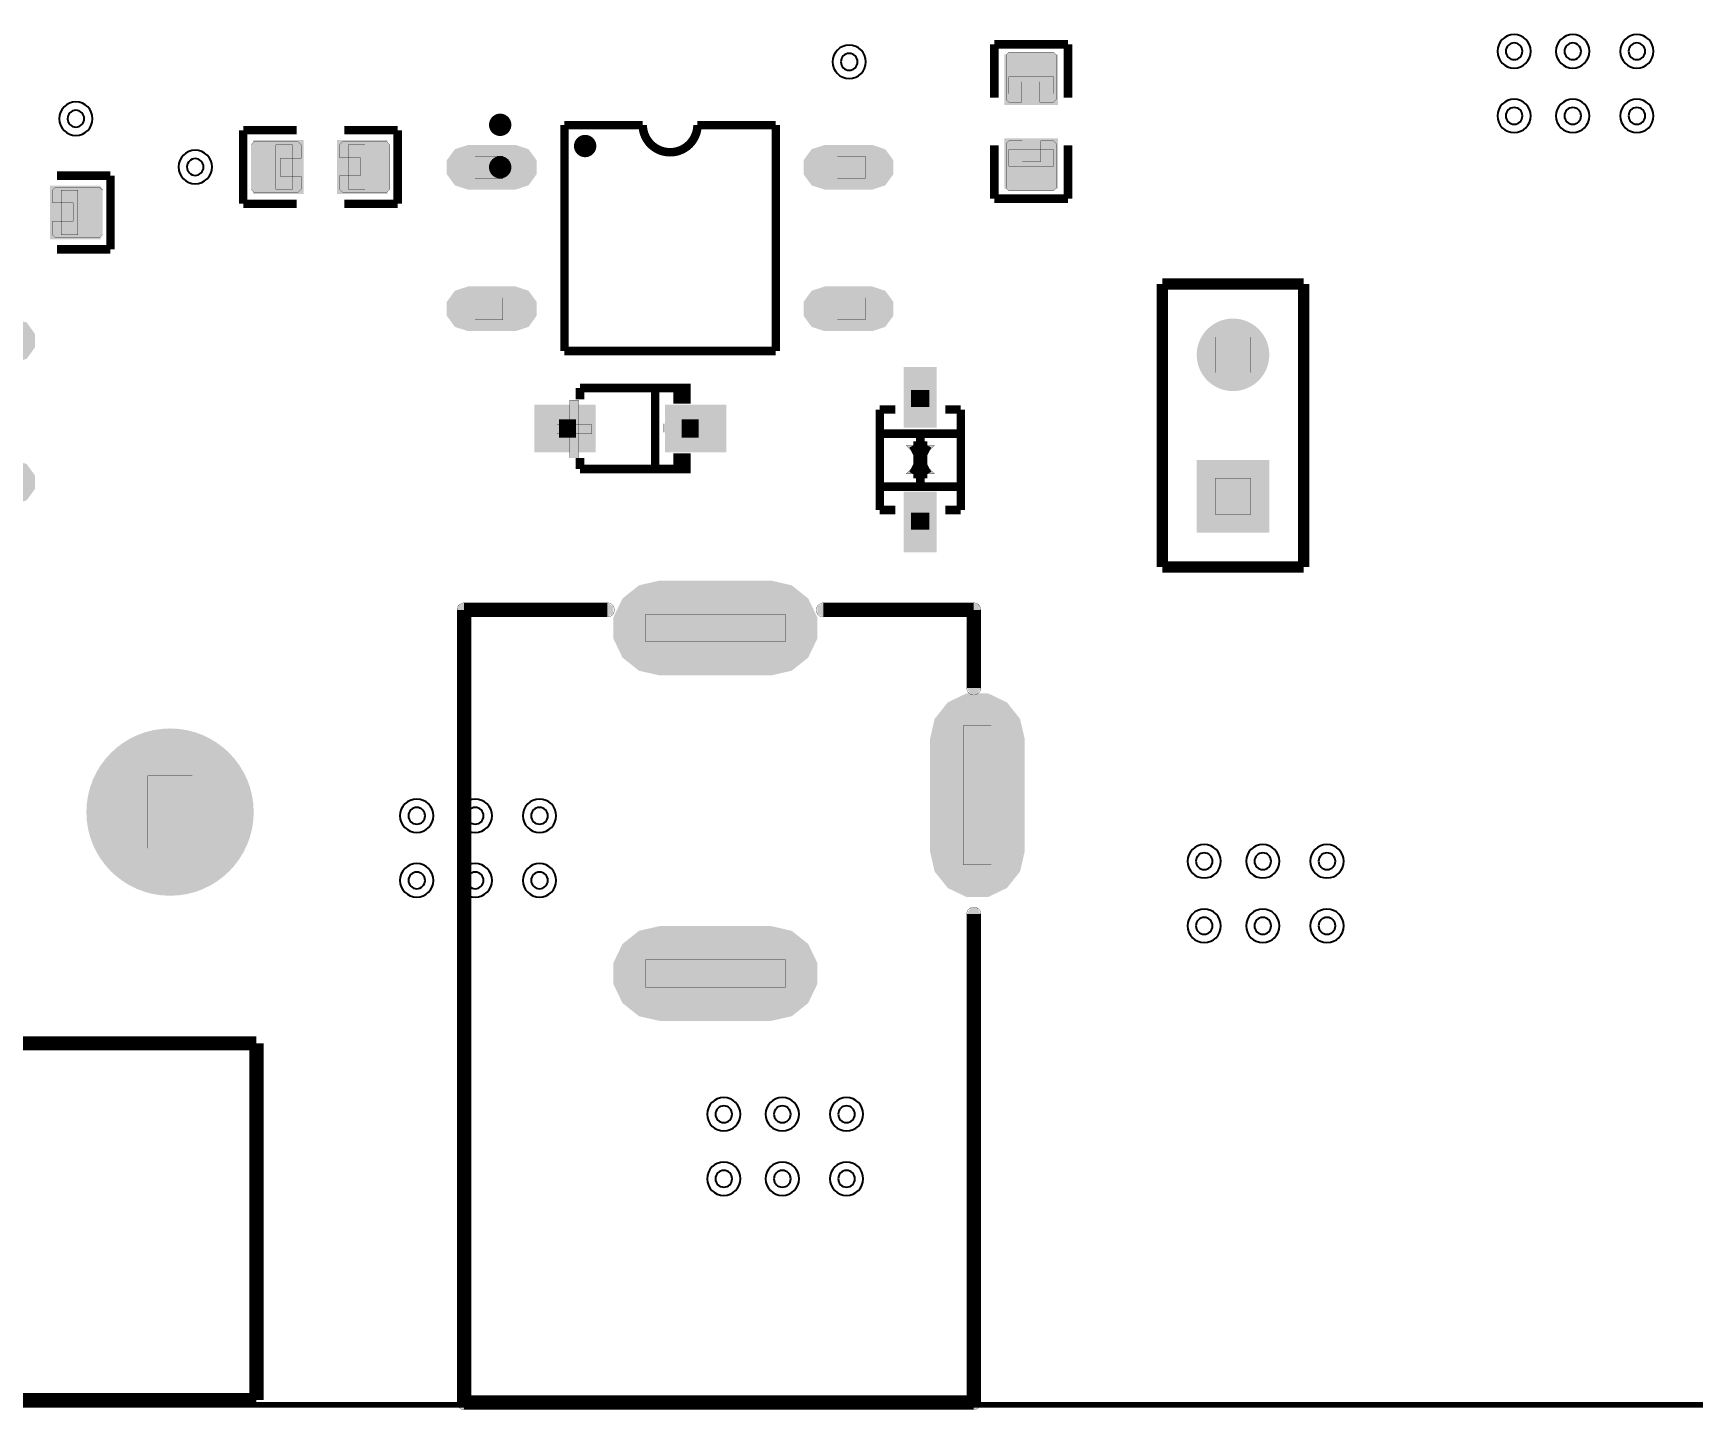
# Model space of a CAD drawing. Header units: millimetres. Extents: x -103 to 1, y -5 to 127.
# Drawn here: x -63.44 to -33.67, y -0.09 to 24.62 of the extents above; entities that cross this region are included whole.
import ezdxf

# ---------------------------------------------------------------- set-up
doc = ezdxf.new("R2010")
doc.units = ezdxf.units.MM
doc.header["$MEASUREMENT"] = 0
for name, color, linetype, true_color in [('Board-Outline-Layer', 7, 'Continuous', 0xff00ff), ('Bottom-Layer', 7, 'Continuous', 0x0000ff), ('Bottom-Paste-Mask-Layer', 7, 'Continuous', 0x800000), ('Bottom-Solder-Mask-Layer', 7, 'Continuous', 0xaa00ff), ('Document-Layer', 7, 'Continuous', 0x6464ff), ('Hole-Layer', 7, 'Continuous', 0x222222), ('Multi-Layer', 7, 'Continuous', 0xc0c0c0), ('Pin-Soldering-Layer', 7, 'Continuous', 0xcc9999), ('Top-Layer', 7, 'Continuous', 0xff0000), ('Top-Paste-Mask-Layer', 7, 'Continuous', 0x808080), ('Top-Silkscreen-Layer', 7, 'Continuous', 0xffcc00), ('Top-Solder-Mask-Layer', 7, 'Continuous', 0x800080)]:
    doc.layers.add(name, color=color, linetype=linetype, true_color=true_color)

msp = doc.modelspace()

# ---------------------------------------------------------------- hatches: boundary and pattern name
at = {"layer": 'Bottom-Layer'}
for points in [[(-42.521, 18.843, 1), (-41.321, 18.843, 1)], [(-41.321, 15.703), (-42.521, 15.703), (-42.521, 16.903), (-41.321, 16.903)], [(-50.207, 14.741), (-49.86, 14.661), (-49.582, 14.439), (-49.428, 14.119), (-49.428, 13.763), (-49.582, 13.442), (-49.86, 13.22), (-50.207, 13.141), (-52.207, 13.141), (-52.555, 13.22), (-52.833, 13.442), (-52.987, 13.763), (-52.987, 14.119), (-52.833, 14.439), (-52.555, 14.661), (-52.207, 14.741)], [(-47.307, 11.941), (-47.228, 12.288), (-47.006, 12.566), (-46.685, 12.72), (-46.329, 12.72), (-46.009, 12.566), (-45.787, 12.288), (-45.707, 11.941), (-45.707, 9.941), (-45.787, 9.593), (-46.009, 9.315), (-46.329, 9.161), (-46.685, 9.161), (-47.006, 9.315), (-47.228, 9.593), (-47.307, 9.941)], [(-62.44, 10.637, 1), (-59.54, 10.637, 1)], [(-52.207, 6.941), (-52.555, 7.02), (-52.833, 7.242), (-52.987, 7.563), (-52.987, 7.919), (-52.833, 8.239), (-52.555, 8.461), (-52.207, 8.541), (-50.207, 8.541), (-49.86, 8.461), (-49.582, 8.239), (-49.428, 7.919), (-49.428, 7.563), (-49.582, 7.242), (-49.86, 7.02), (-50.207, 6.941)]]:
    msp.add_hatch(color=256, dxfattribs=at).paths.add_polyline_path(points)
at = {"layer": 'Bottom-Paste-Mask-Layer'}
for points in [[(-42.521, 18.843, 1), (-41.321, 18.843, 1)], [(-41.321, 15.703), (-42.521, 15.703), (-42.521, 16.903), (-41.321, 16.903)], [(-50.207, 14.741), (-49.86, 14.661), (-49.582, 14.439), (-49.428, 14.119), (-49.428, 13.763), (-49.582, 13.442), (-49.86, 13.22), (-50.207, 13.141), (-52.207, 13.141), (-52.555, 13.22), (-52.833, 13.442), (-52.987, 13.763), (-52.987, 14.119), (-52.833, 14.439), (-52.555, 14.661), (-52.207, 14.741)], [(-47.307, 11.941), (-47.228, 12.288), (-47.006, 12.566), (-46.685, 12.72), (-46.329, 12.72), (-46.009, 12.566), (-45.787, 12.288), (-45.707, 11.941), (-45.707, 9.941), (-45.787, 9.593), (-46.009, 9.315), (-46.329, 9.161), (-46.685, 9.161), (-47.006, 9.315), (-47.228, 9.593), (-47.307, 9.941)], [(-62.44, 10.637, 1), (-59.54, 10.637, 1)], [(-52.207, 6.941), (-52.555, 7.02), (-52.833, 7.242), (-52.987, 7.563), (-52.987, 7.919), (-52.833, 8.239), (-52.555, 8.461), (-52.207, 8.541), (-50.207, 8.541), (-49.86, 8.461), (-49.582, 8.239), (-49.428, 7.919), (-49.428, 7.563), (-49.582, 7.242), (-49.86, 7.02), (-50.207, 6.941)]]:
    msp.add_hatch(color=256, dxfattribs=at).paths.add_polyline_path(points)
at = {"layer": 'Bottom-Solder-Mask-Layer'}
for points in [[(-42.572, 18.843, 1), (-41.27, 18.843, 1)], [(-41.27, 15.652), (-42.572, 15.652), (-42.572, 16.954), (-41.27, 16.954)], [(-50.207, 14.792), (-49.838, 14.707), (-49.542, 14.471), (-49.378, 14.13), (-49.378, 13.751), (-49.542, 13.41), (-49.838, 13.174), (-50.207, 13.09), (-52.207, 13.09), (-52.577, 13.174), (-52.873, 13.41), (-53.037, 13.751), (-53.037, 14.13), (-52.873, 14.471), (-52.577, 14.707), (-52.207, 14.792)], [(-47.358, 11.941), (-47.274, 12.31), (-47.038, 12.606), (-46.697, 12.77), (-46.318, 12.77), (-45.977, 12.606), (-45.741, 12.31), (-45.656, 11.941), (-45.656, 9.941), (-45.741, 9.571), (-45.977, 9.275), (-46.318, 9.111), (-46.697, 9.111), (-47.038, 9.275), (-47.274, 9.571), (-47.358, 9.941)], [(-62.491, 10.637, 1), (-59.489, 10.637, 1)], [(-52.207, 6.89), (-52.577, 6.974), (-52.873, 7.21), (-53.037, 7.551), (-53.037, 7.93), (-52.873, 8.271), (-52.577, 8.507), (-52.207, 8.592), (-50.207, 8.592), (-49.838, 8.507), (-49.542, 8.271), (-49.378, 7.93), (-49.378, 7.551), (-49.542, 7.21), (-49.838, 6.974), (-50.207, 6.89)]]:
    msp.add_hatch(color=256, dxfattribs=at).paths.add_polyline_path(points)
at = {"layer": 'Document-Layer'}
for points in [[(-53.816, 16.992), (-53.816, 18.032), (-53.66, 18.032), (-53.66, 16.992)], [(-54.048, 17.432), (-54.048, 17.588), (-53.424, 17.588), (-53.424, 17.432)], [(-51.508, 17.452), (-51.508, 17.608), (-52.133, 17.608), (-52.133, 17.452)], [(-47.277, 17.215), (-47.785, 17.215), (-47.531, 16.961)], [(-47.785, 16.707), (-47.277, 16.707), (-47.531, 16.961)], [(-53.145, 14.138), (-55.588, 14.138), (-55.588, 0.168), (-46.698, 0.168), (-46.698, 8.806), (-46.635, 8.916), (-46.508, 8.916), (-46.444, 8.806), (-46.444, 0.041), (-46.482, -0.049), (-46.571, -0.086), (-55.715, -0.086), (-55.805, -0.049), (-55.842, 0.041), (-55.842, 14.265), (-55.805, 14.354), (-55.715, 14.392), (-53.145, 14.392), (-53.035, 14.328), (-53.035, 14.201)], [(-46.698, 12.865), (-46.698, 14.138), (-49.27, 14.138), (-49.38, 14.201), (-49.38, 14.328), (-49.27, 14.392), (-46.571, 14.392), (-46.482, 14.354), (-46.444, 14.265), (-46.444, 12.865), (-46.508, 12.755), (-46.635, 12.755)]]:
    msp.add_hatch(color=256, dxfattribs=at).paths.add_polyline_path(points)
at = {"layer": 'Hole-Layer'}
for points in [[(-42.321, 18.843, 1), (-41.521, 18.843, 1)], [(-42.321, 16.303, 1), (-41.521, 16.303, 1)], [(-50.207, 14.441), (-49.914, 14.345), (-49.732, 14.095), (-49.732, 13.786), (-49.914, 13.536), (-50.207, 13.441), (-52.207, 13.441), (-52.501, 13.536), (-52.683, 13.786), (-52.683, 14.095), (-52.501, 14.345), (-52.207, 14.441)], [(-47.007, 11.941), (-46.912, 12.234), (-46.662, 12.416), (-46.353, 12.416), (-46.103, 12.234), (-46.007, 11.941), (-46.007, 9.941), (-46.103, 9.647), (-46.353, 9.465), (-46.662, 9.465), (-46.912, 9.647), (-47.007, 9.941)], [(-61.94, 10.637, 1), (-60.04, 10.637, 1)], [(-52.207, 7.241), (-52.501, 7.336), (-52.683, 7.586), (-52.683, 7.895), (-52.501, 8.145), (-52.207, 8.241), (-50.207, 8.241), (-49.914, 8.145), (-49.732, 7.895), (-49.732, 7.586), (-49.914, 7.336), (-50.207, 7.241)]]:
    msp.add_hatch(color=256, dxfattribs=at).paths.add_polyline_path(points)
at = {"layer": 'Multi-Layer'}
for points in [[(-42.521, 18.843, 1), (-41.321, 18.843, 1)], [(-42.521, 18.843, 1), (-41.321, 18.843, 1)], [(-42.521, 18.843, 1), (-41.321, 18.843, 1)], [(-41.321, 15.703), (-42.521, 15.703), (-42.521, 16.903), (-41.321, 16.903)], [(-41.321, 15.703), (-42.521, 15.703), (-42.521, 16.903), (-41.321, 16.903)], [(-41.321, 15.703), (-42.521, 15.703), (-42.521, 16.903), (-41.321, 16.903)], [(-50.207, 14.741), (-49.86, 14.661), (-49.582, 14.439), (-49.428, 14.119), (-49.428, 13.763), (-49.582, 13.442), (-49.86, 13.22), (-50.207, 13.141), (-52.207, 13.141), (-52.555, 13.22), (-52.833, 13.442), (-52.987, 13.763), (-52.987, 14.119), (-52.833, 14.439), (-52.555, 14.661), (-52.207, 14.741)], [(-50.207, 14.741), (-49.86, 14.661), (-49.582, 14.439), (-49.428, 14.119), (-49.428, 13.763), (-49.582, 13.442), (-49.86, 13.22), (-50.207, 13.141), (-52.207, 13.141), (-52.555, 13.22), (-52.833, 13.442), (-52.987, 13.763), (-52.987, 14.119), (-52.833, 14.439), (-52.555, 14.661), (-52.207, 14.741)], [(-50.207, 14.741), (-49.86, 14.661), (-49.582, 14.439), (-49.428, 14.119), (-49.428, 13.763), (-49.582, 13.442), (-49.86, 13.22), (-50.207, 13.141), (-52.207, 13.141), (-52.555, 13.22), (-52.833, 13.442), (-52.987, 13.763), (-52.987, 14.119), (-52.833, 14.439), (-52.555, 14.661), (-52.207, 14.741)], [(-47.307, 11.941), (-47.228, 12.288), (-47.006, 12.566), (-46.685, 12.72), (-46.329, 12.72), (-46.009, 12.566), (-45.787, 12.288), (-45.707, 11.941), (-45.707, 9.941), (-45.787, 9.593), (-46.009, 9.315), (-46.329, 9.161), (-46.685, 9.161), (-47.006, 9.315), (-47.228, 9.593), (-47.307, 9.941)], [(-47.307, 11.941), (-47.228, 12.288), (-47.006, 12.566), (-46.685, 12.72), (-46.329, 12.72), (-46.009, 12.566), (-45.787, 12.288), (-45.707, 11.941), (-45.707, 9.941), (-45.787, 9.593), (-46.009, 9.315), (-46.329, 9.161), (-46.685, 9.161), (-47.006, 9.315), (-47.228, 9.593), (-47.307, 9.941)], [(-47.307, 11.941), (-47.228, 12.288), (-47.006, 12.566), (-46.685, 12.72), (-46.329, 12.72), (-46.009, 12.566), (-45.787, 12.288), (-45.707, 11.941), (-45.707, 9.941), (-45.787, 9.593), (-46.009, 9.315), (-46.329, 9.161), (-46.685, 9.161), (-47.006, 9.315), (-47.228, 9.593), (-47.307, 9.941)], [(-62.44, 10.637, 1), (-59.54, 10.637, 1)], [(-62.44, 10.637, 1), (-59.54, 10.637, 1)], [(-62.44, 10.637, 1), (-59.54, 10.637, 1)], [(-52.207, 6.941), (-52.555, 7.02), (-52.833, 7.242), (-52.987, 7.563), (-52.987, 7.919), (-52.833, 8.239), (-52.555, 8.461), (-52.207, 8.541), (-50.207, 8.541), (-49.86, 8.461), (-49.582, 8.239), (-49.428, 7.919), (-49.428, 7.563), (-49.582, 7.242), (-49.86, 7.02), (-50.207, 6.941)], [(-52.207, 6.941), (-52.555, 7.02), (-52.833, 7.242), (-52.987, 7.563), (-52.987, 7.919), (-52.833, 8.239), (-52.555, 8.461), (-52.207, 8.541), (-50.207, 8.541), (-49.86, 8.461), (-49.582, 8.239), (-49.428, 7.919), (-49.428, 7.563), (-49.582, 7.242), (-49.86, 7.02), (-50.207, 6.941)], [(-52.207, 6.941), (-52.555, 7.02), (-52.833, 7.242), (-52.987, 7.563), (-52.987, 7.919), (-52.833, 8.239), (-52.555, 8.461), (-52.207, 8.541), (-50.207, 8.541), (-49.86, 8.461), (-49.582, 8.239), (-49.428, 7.919), (-49.428, 7.563), (-49.582, 7.242), (-49.86, 7.02), (-50.207, 6.941)]]:
    msp.add_hatch(color=256, dxfattribs=at).paths.add_polyline_path(points)
at = {"layer": 'Pin-Soldering-Layer'}
for points in [[(-45.942, 23.83), (-45.142, 23.83), (-45.142, 23.53), (-45.942, 23.53)], [(-59.093, 21.814), (-59.093, 22.614), (-58.793, 22.614), (-58.793, 21.814)], [(-57.493, 21.814), (-57.493, 22.614), (-57.793, 22.614), (-57.793, 21.814)], [(-55.519, 22.009), (-55.019, 22.009), (-55.019, 22.409), (-55.519, 22.409)], [(-48.519, 22.009), (-49.019, 22.009), (-49.019, 22.409), (-48.519, 22.409)], [(-45.942, 22.23), (-45.142, 22.23), (-45.142, 22.53), (-45.942, 22.53)], [(-62.644, 21.798), (-62.644, 20.998), (-62.944, 20.998), (-62.944, 21.798)], [(-55.519, 19.469), (-55.019, 19.469), (-55.019, 19.869), (-55.519, 19.869)], [(-48.519, 19.469), (-49.019, 19.469), (-49.019, 19.869), (-48.519, 19.869)], [(-42.241, 18.523), (-42.241, 19.163), (-41.601, 19.163), (-41.601, 18.523)], [(-47.694, 18.21), (-47.369, 18.21), (-47.369, 17.911), (-47.694, 17.911)], [(-54.009, 17.362), (-54.009, 17.682), (-53.708, 17.682), (-53.708, 17.362)], [(-51.808, 17.362), (-51.808, 17.682), (-51.508, 17.682), (-51.508, 17.362)], [(-42.241, 15.983), (-42.241, 16.623), (-41.601, 16.623), (-41.601, 15.983)], [(-47.694, 16.011), (-47.369, 16.011), (-47.369, 15.711), (-47.694, 15.711)], [(-52.457, 13.691), (-52.457, 14.191), (-49.957, 14.191), (-49.957, 13.691)], [(-46.757, 9.691), (-46.757, 12.191), (-46.257, 12.191), (-46.257, 9.691)], [(-60.59, 9.987), (-61.39, 9.987), (-61.39, 11.287), (-60.59, 11.287)], [(-52.457, 7.491), (-52.457, 7.991), (-49.957, 7.991), (-49.957, 7.491)]]:
    msp.add_hatch(color=256, dxfattribs=at).paths.add_polyline_path(points)
at = {"layer": 'Top-Layer'}
for points in [[(-45.974, 24.186), (-45.11, 24.186), (-45.11, 23.38), (-45.974, 23.38)], [(-59.449, 21.782), (-59.449, 22.646), (-58.643, 22.646), (-58.643, 21.782)], [(-57.942, 21.782), (-57.942, 22.646), (-57.136, 22.646), (-57.136, 21.782)], [(-45.974, 22.68), (-45.11, 22.68), (-45.11, 21.873), (-45.974, 21.873)], [(-55.644, 21.859), (-55.85, 21.926), (-55.977, 22.101), (-55.977, 22.317), (-55.85, 22.492), (-55.644, 22.559), (-54.794, 22.559), (-54.589, 22.492), (-54.461, 22.317), (-54.461, 22.101), (-54.589, 21.926), (-54.794, 21.859)], [(-49.245, 21.859), (-49.45, 21.926), (-49.577, 22.101), (-49.577, 22.317), (-49.45, 22.492), (-49.245, 22.559), (-48.395, 22.559), (-48.189, 22.492), (-48.062, 22.317), (-48.062, 22.101), (-48.189, 21.926), (-48.395, 21.859)], [(-62.287, 21.83), (-62.287, 20.966), (-63.094, 20.966), (-63.094, 21.83)], [(-55.644, 19.319), (-55.85, 19.386), (-55.977, 19.561), (-55.977, 19.777), (-55.85, 19.952), (-55.644, 20.019), (-54.794, 20.019), (-54.589, 19.952), (-54.461, 19.777), (-54.461, 19.561), (-54.589, 19.386), (-54.794, 19.319)], [(-49.245, 19.319), (-49.45, 19.386), (-49.577, 19.561), (-49.577, 19.777), (-49.45, 19.952), (-49.245, 20.019), (-48.395, 20.019), (-48.189, 19.952), (-48.062, 19.777), (-48.062, 19.561), (-48.189, 19.386), (-48.395, 19.319)], [(-42.521, 18.843, 1), (-41.321, 18.843, 1)], [(-47.776, 18.571), (-47.286, 18.571), (-47.286, 17.585), (-47.776, 17.585)], [(-53.406, 17.897), (-53.406, 17.147), (-54.406, 17.147), (-54.406, 17.897)], [(-51.061, 17.897), (-51.061, 17.147), (-52.061, 17.147), (-52.061, 17.897)], [(-41.321, 15.703), (-42.521, 15.703), (-42.521, 16.903), (-41.321, 16.903)], [(-47.776, 16.336), (-47.286, 16.336), (-47.286, 15.35), (-47.776, 15.35)], [(-50.207, 14.741), (-49.86, 14.661), (-49.582, 14.439), (-49.428, 14.119), (-49.428, 13.763), (-49.582, 13.442), (-49.86, 13.22), (-50.207, 13.141), (-52.207, 13.141), (-52.555, 13.22), (-52.833, 13.442), (-52.987, 13.763), (-52.987, 14.119), (-52.833, 14.439), (-52.555, 14.661), (-52.207, 14.741)], [(-47.307, 11.941), (-47.228, 12.288), (-47.006, 12.566), (-46.685, 12.72), (-46.329, 12.72), (-46.009, 12.566), (-45.787, 12.288), (-45.707, 11.941), (-45.707, 9.941), (-45.787, 9.593), (-46.009, 9.315), (-46.329, 9.161), (-46.685, 9.161), (-47.006, 9.315), (-47.228, 9.593), (-47.307, 9.941)], [(-62.44, 10.637, 1), (-59.54, 10.637, 1)], [(-52.207, 6.941), (-52.555, 7.02), (-52.833, 7.242), (-52.987, 7.563), (-52.987, 7.919), (-52.833, 8.239), (-52.555, 8.461), (-52.207, 8.541), (-50.207, 8.541), (-49.86, 8.461), (-49.582, 8.239), (-49.428, 7.919), (-49.428, 7.563), (-49.582, 7.242), (-49.86, 7.02), (-50.207, 6.941)]]:
    msp.add_hatch(color=256, dxfattribs=at).paths.add_polyline_path(points)
at = {"layer": 'Top-Paste-Mask-Layer'}
for points in [[(-45.992, 24.225), (-45.992, 23.425), (-45.942, 23.375), (-45.714, 23.375), (-45.714, 23.745), (-45.384, 23.745), (-45.384, 23.375), (-45.142, 23.375), (-45.092, 23.425), (-45.092, 24.225), (-45.142, 24.275), (-45.942, 24.275)], [(-59.488, 21.764), (-58.688, 21.764), (-58.638, 21.814), (-58.638, 22.042), (-59.008, 22.042), (-59.008, 22.372), (-58.638, 22.372), (-58.638, 22.614), (-58.688, 22.664), (-59.488, 22.664), (-59.538, 22.614), (-59.538, 21.814)], [(-57.098, 22.664), (-57.898, 22.664), (-57.948, 22.614), (-57.948, 22.386), (-57.578, 22.386), (-57.578, 22.056), (-57.948, 22.056), (-57.948, 21.814), (-57.898, 21.764), (-57.098, 21.764), (-57.048, 21.814), (-57.048, 22.614)], [(-45.092, 21.835), (-45.092, 22.635), (-45.142, 22.685), (-45.37, 22.685), (-45.37, 22.315), (-45.7, 22.315), (-45.7, 22.685), (-45.942, 22.685), (-45.992, 22.635), (-45.992, 21.835), (-45.942, 21.785), (-45.142, 21.785)], [(-55.644, 21.859), (-55.85, 21.926), (-55.977, 22.101), (-55.977, 22.317), (-55.85, 22.492), (-55.644, 22.559), (-54.794, 22.559), (-54.589, 22.492), (-54.461, 22.317), (-54.461, 22.101), (-54.589, 21.926), (-54.794, 21.859)], [(-49.245, 21.859), (-49.45, 21.926), (-49.577, 22.101), (-49.577, 22.317), (-49.45, 22.492), (-49.245, 22.559), (-48.395, 22.559), (-48.189, 22.492), (-48.062, 22.317), (-48.062, 22.101), (-48.189, 21.926), (-48.395, 21.859)], [(-62.249, 21.848), (-63.049, 21.848), (-63.099, 21.798), (-63.099, 21.57), (-62.729, 21.57), (-62.729, 21.24), (-63.099, 21.24), (-63.099, 20.998), (-63.049, 20.948), (-62.249, 20.948), (-62.199, 20.998), (-62.199, 21.798)], [(-55.644, 19.319), (-55.85, 19.386), (-55.977, 19.561), (-55.977, 19.777), (-55.85, 19.952), (-55.644, 20.019), (-54.794, 20.019), (-54.589, 19.952), (-54.461, 19.777), (-54.461, 19.561), (-54.589, 19.386), (-54.794, 19.319)], [(-49.245, 19.319), (-49.45, 19.386), (-49.577, 19.561), (-49.577, 19.777), (-49.45, 19.952), (-49.245, 20.019), (-48.395, 20.019), (-48.189, 19.952), (-48.062, 19.777), (-48.062, 19.561), (-48.189, 19.386), (-48.395, 19.319)], [(-42.521, 18.843, 1), (-41.321, 18.843, 1)], [(-47.776, 18.571), (-47.286, 18.571), (-47.286, 17.585), (-47.776, 17.585)], [(-53.406, 17.897), (-53.406, 17.147), (-54.406, 17.147), (-54.406, 17.897)], [(-51.061, 17.897), (-51.061, 17.147), (-52.061, 17.147), (-52.061, 17.897)], [(-41.321, 15.703), (-42.521, 15.703), (-42.521, 16.903), (-41.321, 16.903)], [(-47.776, 16.336), (-47.286, 16.336), (-47.286, 15.35), (-47.776, 15.35)], [(-50.207, 14.741), (-49.86, 14.661), (-49.582, 14.439), (-49.428, 14.119), (-49.428, 13.763), (-49.582, 13.442), (-49.86, 13.22), (-50.207, 13.141), (-52.207, 13.141), (-52.555, 13.22), (-52.833, 13.442), (-52.987, 13.763), (-52.987, 14.119), (-52.833, 14.439), (-52.555, 14.661), (-52.207, 14.741)], [(-47.307, 11.941), (-47.228, 12.288), (-47.006, 12.566), (-46.685, 12.72), (-46.329, 12.72), (-46.009, 12.566), (-45.787, 12.288), (-45.707, 11.941), (-45.707, 9.941), (-45.787, 9.593), (-46.009, 9.315), (-46.329, 9.161), (-46.685, 9.161), (-47.006, 9.315), (-47.228, 9.593), (-47.307, 9.941)], [(-62.44, 10.637, 1), (-59.54, 10.637, 1)], [(-52.207, 6.941), (-52.555, 7.02), (-52.833, 7.242), (-52.987, 7.563), (-52.987, 7.919), (-52.833, 8.239), (-52.555, 8.461), (-52.207, 8.541), (-50.207, 8.541), (-49.86, 8.461), (-49.582, 8.239), (-49.428, 7.919), (-49.428, 7.563), (-49.582, 7.242), (-49.86, 7.02), (-50.207, 6.941)]]:
    msp.add_hatch(color=256, dxfattribs=at).paths.add_polyline_path(points)
at = {"layer": 'Top-Silkscreen-Layer'}
for points in [[(-51.958, 18.324), (-51.958, 17.972), (-51.654, 17.972), (-51.654, 18.324)], [(-51.958, 16.719), (-51.958, 17.072), (-51.654, 17.072), (-51.654, 16.719)]]:
    msp.add_hatch(color=256, dxfattribs=at).paths.add_polyline_path(points)
at = {"layer": 'Top-Solder-Mask-Layer'}
for points in [[(-46.025, 24.237), (-45.06, 24.237), (-45.06, 23.329), (-46.025, 23.329)], [(-59.5, 21.731), (-59.5, 22.697), (-58.592, 22.697), (-58.592, 21.731)], [(-57.993, 21.731), (-57.993, 22.697), (-57.085, 22.697), (-57.085, 21.731)], [(-46.025, 22.73), (-45.06, 22.73), (-45.06, 21.822), (-46.025, 21.822)], [(-55.644, 21.808), (-55.88, 21.884), (-56.026, 22.085), (-56.026, 22.333), (-55.88, 22.533), (-55.644, 22.61), (-54.794, 22.61), (-54.559, 22.533), (-54.413, 22.333), (-54.413, 22.085), (-54.559, 21.884), (-54.794, 21.808)], [(-49.245, 21.808), (-49.48, 21.884), (-49.626, 22.085), (-49.626, 22.333), (-49.48, 22.533), (-49.245, 22.61), (-48.395, 22.61), (-48.159, 22.533), (-48.013, 22.333), (-48.013, 22.085), (-48.159, 21.884), (-48.395, 21.808)], [(-62.236, 21.88), (-62.236, 20.915), (-63.144, 20.915), (-63.144, 21.88)], [(-55.644, 19.268), (-55.88, 19.344), (-56.026, 19.545), (-56.026, 19.793), (-55.88, 19.993), (-55.644, 20.07), (-54.794, 20.07), (-54.559, 19.993), (-54.413, 19.793), (-54.413, 19.545), (-54.559, 19.344), (-54.794, 19.268)], [(-49.245, 19.268), (-49.48, 19.344), (-49.626, 19.545), (-49.626, 19.793), (-49.48, 19.993), (-49.245, 20.07), (-48.395, 20.07), (-48.159, 19.993), (-48.013, 19.793), (-48.013, 19.545), (-48.159, 19.344), (-48.395, 19.268)], [(-64.647, 18.697), (-64.882, 18.773), (-65.028, 18.974), (-65.028, 19.222), (-64.882, 19.422), (-64.647, 19.499), (-63.797, 19.499), (-63.561, 19.422), (-63.415, 19.222), (-63.415, 18.974), (-63.561, 18.773), (-63.797, 18.697)], [(-42.572, 18.843, 1), (-41.27, 18.843, 1)], [(-47.827, 18.622), (-47.235, 18.622), (-47.235, 17.535), (-47.827, 17.535)], [(-53.355, 17.948), (-53.355, 17.096), (-54.457, 17.096), (-54.457, 17.948)], [(-51.01, 17.948), (-51.01, 17.096), (-52.112, 17.096), (-52.112, 17.948)], [(-64.647, 16.157), (-64.882, 16.233), (-65.028, 16.434), (-65.028, 16.682), (-64.882, 16.882), (-64.647, 16.959), (-63.797, 16.959), (-63.561, 16.882), (-63.415, 16.682), (-63.415, 16.434), (-63.561, 16.233), (-63.797, 16.157)], [(-41.27, 15.652), (-42.572, 15.652), (-42.572, 16.954), (-41.27, 16.954)], [(-47.827, 16.387), (-47.235, 16.387), (-47.235, 15.299), (-47.827, 15.299)], [(-50.207, 14.792), (-49.838, 14.707), (-49.542, 14.471), (-49.378, 14.13), (-49.378, 13.751), (-49.542, 13.41), (-49.838, 13.174), (-50.207, 13.09), (-52.207, 13.09), (-52.577, 13.174), (-52.873, 13.41), (-53.037, 13.751), (-53.037, 14.13), (-52.873, 14.471), (-52.577, 14.707), (-52.207, 14.792)], [(-47.358, 11.941), (-47.274, 12.31), (-47.038, 12.606), (-46.697, 12.77), (-46.318, 12.77), (-45.977, 12.606), (-45.741, 12.31), (-45.656, 11.941), (-45.656, 9.941), (-45.741, 9.571), (-45.977, 9.275), (-46.318, 9.111), (-46.697, 9.111), (-47.038, 9.275), (-47.274, 9.571), (-47.358, 9.941)], [(-62.491, 10.637, 1), (-59.489, 10.637, 1)], [(-52.207, 6.89), (-52.577, 6.974), (-52.873, 7.21), (-53.037, 7.551), (-53.037, 7.93), (-52.873, 8.271), (-52.577, 8.507), (-52.207, 8.592), (-50.207, 8.592), (-49.838, 8.507), (-49.542, 8.271), (-49.378, 7.93), (-49.378, 7.551), (-49.542, 7.21), (-49.838, 6.974), (-50.207, 6.89)]]:
    msp.add_hatch(color=256, dxfattribs=at).paths.add_polyline_path(points)

# ---------------------------------------------------------------- linework, layer by layer
at = {"layer": 'Board-Outline-Layer', "const_width": 0.1}
msp.add_lwpolyline([(-102, 0), (-102, 126), (0, 126), (0, 0)], close=True, dxfattribs=at)
at = {"layer": 'Document-Layer'}
for points, const_width in [([(-55.168, 22.209, 1), (-54.967, 22.209, 1)], 0.2), ([(-55.168, 22.209, 1), (-54.967, 22.209, 1)], 0.2), ([(-53.145, 14.138), (-55.588, 14.138), (-55.588, 0.168), (-46.698, 0.168), (-46.698, 8.806, -1), (-46.444, 8.806), (-46.444, 0.041, -0.414), (-46.571, -0.086), (-55.715, -0.086, -0.414), (-55.842, 0.041), (-55.842, 14.265, -0.414), (-55.715, 14.392), (-53.145, 14.392, -1)], 0.00508), ([(-46.698, 12.865), (-46.698, 14.138), (-49.27, 14.138, -1), (-49.27, 14.392), (-46.571, 14.392, -0.414), (-46.444, 14.265), (-46.444, 12.865, -1)], 0.00508)]:
    msp.add_lwpolyline(points, format="xyb", close=True, dxfattribs=dict(at, const_width=const_width))
at = {"layer": 'Document-Layer', "const_width": 0.00508}
for points in [[(-53.816, 16.992), (-53.816, 18.032), (-53.66, 18.032), (-53.66, 16.992)], [(-54.048, 17.432), (-54.048, 17.588), (-53.424, 17.588), (-53.424, 17.432)], [(-51.508, 17.452), (-51.508, 17.608), (-52.133, 17.608), (-52.133, 17.452)], [(-47.277, 17.215), (-47.785, 17.215), (-47.531, 16.961)], [(-47.785, 16.707), (-47.277, 16.707), (-47.531, 16.961)]]:
    msp.add_lwpolyline(points, close=True, dxfattribs=at)
at = {"layer": 'Hole-Layer'}
for points in [[(-37.028, 24.29, 1), (-36.728, 24.29), (-36.728, 24.29, 1), (-37.028, 24.29)], [(-35.977, 24.29, 1), (-35.677, 24.29), (-35.677, 24.29, 1), (-35.977, 24.29)], [(-34.826, 24.29, 1), (-34.526, 24.29), (-34.526, 24.29, 1), (-34.826, 24.29)], [(-48.956, 24.101, 1), (-48.656, 24.101), (-48.656, 24.101, 1), (-48.956, 24.101)], [(-62.829, 23.081, 1), (-62.529, 23.081), (-62.529, 23.081, 1), (-62.829, 23.081)], [(-37.028, 23.131, 1), (-36.728, 23.131), (-36.728, 23.131, 1), (-37.028, 23.131)], [(-35.977, 23.131, 1), (-35.677, 23.131), (-35.677, 23.131, 1), (-35.977, 23.131)], [(-34.826, 23.131, 1), (-34.526, 23.131), (-34.526, 23.131, 1), (-34.826, 23.131)], [(-60.687, 22.214, 1), (-60.387, 22.214), (-60.387, 22.214, 1), (-60.687, 22.214)], [(-56.715, 10.571, 1), (-56.415, 10.571), (-56.415, 10.571, 1), (-56.715, 10.571)], [(-55.664, 10.571, 1), (-55.364, 10.571), (-55.364, 10.571, 1), (-55.664, 10.571)], [(-54.512, 10.571, 1), (-54.212, 10.571), (-54.212, 10.571, 1), (-54.512, 10.571)], [(-42.587, 9.755, 1), (-42.287, 9.755), (-42.287, 9.755, 1), (-42.587, 9.755)], [(-41.537, 9.755, 1), (-41.237, 9.755), (-41.237, 9.755, 1), (-41.537, 9.755)], [(-40.385, 9.755, 1), (-40.085, 9.755), (-40.085, 9.755, 1), (-40.385, 9.755)], [(-56.715, 9.412, 1), (-56.415, 9.412), (-56.415, 9.412, 1), (-56.715, 9.412)], [(-55.664, 9.412, 1), (-55.364, 9.412), (-55.364, 9.412, 1), (-55.664, 9.412)], [(-54.512, 9.412, 1), (-54.212, 9.412), (-54.212, 9.412, 1), (-54.512, 9.412)], [(-42.587, 8.596, 1), (-42.287, 8.596), (-42.287, 8.596, 1), (-42.587, 8.596)], [(-41.537, 8.596, 1), (-41.237, 8.596), (-41.237, 8.596, 1), (-41.537, 8.596)], [(-40.385, 8.596, 1), (-40.085, 8.596), (-40.085, 8.596, 1), (-40.385, 8.596)], [(-51.206, 5.215, 1), (-50.906, 5.215), (-50.906, 5.215, 1), (-51.206, 5.215)], [(-50.156, 5.215, 1), (-49.856, 5.215), (-49.856, 5.215, 1), (-50.156, 5.215)], [(-49.004, 5.215, 1), (-48.704, 5.215), (-48.704, 5.215, 1), (-49.004, 5.215)], [(-51.206, 4.057, 1), (-50.906, 4.057), (-50.906, 4.057, 1), (-51.206, 4.057)], [(-50.156, 4.057, 1), (-49.856, 4.057), (-49.856, 4.057, 1), (-50.156, 4.057)], [(-49.004, 4.057, 1), (-48.704, 4.057), (-48.704, 4.057, 1), (-49.004, 4.057)]]:
    msp.add_lwpolyline(points, format="xyb", dxfattribs=at)
at = {"layer": 'Multi-Layer'}
for points in [[(-37.178, 24.29, 1), (-36.578, 24.29, 1)], [(-36.127, 24.29, 1), (-35.527, 24.29, 1)], [(-34.976, 24.29, 1), (-34.376, 24.29, 1)], [(-49.106, 24.101, 1), (-48.506, 24.101, 1)], [(-62.979, 23.081, 1), (-62.379, 23.081, 1)], [(-37.178, 23.131, 1), (-36.578, 23.131, 1)], [(-36.127, 23.131, 1), (-35.527, 23.131, 1)], [(-34.976, 23.131, 1), (-34.376, 23.131, 1)], [(-60.837, 22.214, 1), (-60.237, 22.214, 1)], [(-56.865, 10.571, 1), (-56.265, 10.571, 1)], [(-55.814, 10.571, 1), (-55.214, 10.571, 1)], [(-54.662, 10.571, 1), (-54.062, 10.571, 1)], [(-42.737, 9.755, 1), (-42.137, 9.755, 1)], [(-41.687, 9.755, 1), (-41.087, 9.755, 1)], [(-40.535, 9.755, 1), (-39.935, 9.755, 1)], [(-56.865, 9.412, 1), (-56.265, 9.412, 1)], [(-55.814, 9.412, 1), (-55.214, 9.412, 1)], [(-54.662, 9.412, 1), (-54.062, 9.412, 1)], [(-42.737, 8.596, 1), (-42.137, 8.596, 1)], [(-41.687, 8.596, 1), (-41.087, 8.596, 1)], [(-40.535, 8.596, 1), (-39.935, 8.596, 1)], [(-51.356, 5.215, 1), (-50.756, 5.215, 1)], [(-50.306, 5.215, 1), (-49.706, 5.215, 1)], [(-49.154, 5.215, 1), (-48.554, 5.215, 1)], [(-51.356, 4.057, 1), (-50.756, 4.057, 1)], [(-50.306, 4.057, 1), (-49.706, 4.057, 1)], [(-49.154, 4.057, 1), (-48.554, 4.057, 1)]]:
    msp.add_lwpolyline(points, format="xyb", close=True, dxfattribs=at)
at = {"layer": 'Pin-Soldering-Layer', "const_width": 0.00508}
for points in [[(-45.942, 23.83), (-45.142, 23.83), (-45.142, 23.53), (-45.942, 23.53)], [(-59.093, 21.814), (-59.093, 22.614), (-58.793, 22.614), (-58.793, 21.814)], [(-57.493, 21.814), (-57.493, 22.614), (-57.793, 22.614), (-57.793, 21.814)], [(-55.519, 22.009), (-55.019, 22.009), (-55.019, 22.409), (-55.519, 22.409)], [(-48.519, 22.009), (-49.019, 22.009), (-49.019, 22.409), (-48.519, 22.409)], [(-45.942, 22.23), (-45.142, 22.23), (-45.142, 22.53), (-45.942, 22.53)], [(-62.644, 21.798), (-62.644, 20.998), (-62.944, 20.998), (-62.944, 21.798)], [(-55.519, 19.469), (-55.019, 19.469), (-55.019, 19.869), (-55.519, 19.869)], [(-48.519, 19.469), (-49.019, 19.469), (-49.019, 19.869), (-48.519, 19.869)], [(-42.241, 18.523), (-42.241, 19.163), (-41.601, 19.163), (-41.601, 18.523)], [(-47.694, 18.21), (-47.369, 18.21), (-47.369, 17.911), (-47.694, 17.911)], [(-54.009, 17.362), (-54.009, 17.682), (-53.708, 17.682), (-53.708, 17.362)], [(-51.808, 17.362), (-51.808, 17.682), (-51.508, 17.682), (-51.508, 17.362)], [(-42.241, 15.983), (-42.241, 16.623), (-41.601, 16.623), (-41.601, 15.983)], [(-47.694, 16.011), (-47.369, 16.011), (-47.369, 15.711), (-47.694, 15.711)], [(-52.457, 13.691), (-52.457, 14.191), (-49.957, 14.191), (-49.957, 13.691)], [(-46.757, 9.691), (-46.757, 12.191), (-46.257, 12.191), (-46.257, 9.691)], [(-60.59, 9.987), (-61.39, 9.987), (-61.39, 11.287), (-60.59, 11.287)], [(-52.457, 7.491), (-52.457, 7.991), (-49.957, 7.991), (-49.957, 7.491)]]:
    msp.add_lwpolyline(points, close=True, dxfattribs=at)
at = {"layer": 'Top-Paste-Mask-Layer', "const_width": 0.00508}
for points in [[(-45.992, 24.225), (-45.992, 23.425), (-45.942, 23.375), (-45.714, 23.375), (-45.714, 23.745), (-45.384, 23.745), (-45.384, 23.375), (-45.142, 23.375), (-45.092, 23.425), (-45.092, 24.225), (-45.142, 24.275), (-45.942, 24.275)], [(-59.488, 21.764), (-58.688, 21.764), (-58.638, 21.814), (-58.638, 22.042), (-59.008, 22.042), (-59.008, 22.372), (-58.638, 22.372), (-58.638, 22.614), (-58.688, 22.664), (-59.488, 22.664), (-59.538, 22.614), (-59.538, 21.814)], [(-57.098, 22.664), (-57.898, 22.664), (-57.948, 22.614), (-57.948, 22.386), (-57.578, 22.386), (-57.578, 22.056), (-57.948, 22.056), (-57.948, 21.814), (-57.898, 21.764), (-57.098, 21.764), (-57.048, 21.814), (-57.048, 22.614)], [(-45.092, 21.835), (-45.092, 22.635), (-45.142, 22.685), (-45.37, 22.685), (-45.37, 22.315), (-45.7, 22.315), (-45.7, 22.685), (-45.942, 22.685), (-45.992, 22.635), (-45.992, 21.835), (-45.942, 21.785), (-45.142, 21.785)], [(-62.249, 21.848), (-63.049, 21.848), (-63.099, 21.798), (-63.099, 21.57), (-62.729, 21.57), (-62.729, 21.24), (-63.099, 21.24), (-63.099, 20.998), (-63.049, 20.948), (-62.249, 20.948), (-62.199, 20.998), (-62.199, 21.798)]]:
    msp.add_lwpolyline(points, close=True, dxfattribs=at)
at = {"layer": 'Top-Silkscreen-Layer'}
for points, const_width in [([(-46.203, 23.456), (-46.203, 24.415)], 0.152), ([(-46.203, 24.415), (-44.882, 24.415)], 0.152), ([(-46.203, 23.456), (-46.203, 24.415)], 0.152), ([(-46.203, 24.415), (-44.882, 24.415)], 0.152), ([(-44.882, 24.415), (-44.882, 23.456)], 0.152), ([(-44.882, 24.415), (-44.882, 23.456)], 0.152), ([(-59.678, 21.553), (-59.678, 22.874)], 0.152), ([(-59.678, 22.874), (-58.719, 22.874)], 0.152), ([(-59.678, 21.553), (-59.678, 22.874)], 0.152), ([(-59.678, 22.874), (-58.719, 22.874)], 0.152), ([(-56.907, 22.874), (-57.866, 22.874)], 0.152), ([(-56.907, 22.874), (-57.866, 22.874)], 0.152), ([(-56.907, 21.553), (-56.907, 22.874)], 0.152), ([(-56.907, 21.553), (-56.907, 22.874)], 0.152), ([(-52.51, 22.965), (-53.915, 22.965)], 0.152), ([(-53.915, 18.912), (-53.915, 22.965)], 0.152), ([(-52.51, 22.965), (-53.915, 22.965)], 0.152), ([(-53.915, 18.912), (-53.915, 22.965)], 0.152), ([(-51.528, 22.966), (-50.124, 22.966)], 0.152), ([(-51.528, 22.966), (-50.124, 22.966)], 0.152), ([(-50.124, 22.965), (-50.124, 18.912)], 0.152), ([(-50.124, 22.965), (-50.124, 18.912)], 0.152), ([(-46.203, 22.604), (-46.203, 21.645)], 0.152), ([(-46.203, 22.604), (-46.203, 21.645)], 0.152), ([(-44.882, 21.645), (-44.882, 22.604)], 0.152), ([(-44.882, 21.645), (-44.882, 22.604)], 0.152), ([(-63.017, 22.058), (-62.059, 22.058)], 0.152), ([(-63.017, 22.058), (-62.059, 22.058)], 0.152), ([(-62.059, 22.058), (-62.059, 20.737)], 0.152), ([(-62.059, 22.058), (-62.059, 20.737)], 0.152), ([(-58.719, 21.553), (-59.678, 21.553)], 0.152), ([(-58.719, 21.553), (-59.678, 21.553)], 0.152), ([(-57.866, 21.553), (-56.907, 21.553)], 0.152), ([(-57.866, 21.553), (-56.907, 21.553)], 0.152), ([(-46.203, 21.645), (-44.882, 21.645)], 0.152), ([(-46.203, 21.645), (-44.882, 21.645)], 0.152), ([(-62.059, 20.737), (-63.017, 20.737)], 0.152), ([(-62.059, 20.737), (-63.017, 20.737)], 0.152), ([(-43.191, 20.113), (-40.651, 20.113)], 0.203), ([(-43.191, 20.113), (-43.191, 16.938)], 0.203), ([(-43.191, 20.113), (-40.651, 20.113)], 0.203), ([(-43.191, 20.113), (-43.191, 16.938)], 0.203), ([(-40.651, 20.113), (-40.651, 15.033)], 0.203), ([(-40.651, 20.113), (-40.651, 15.033)], 0.203), ([(-50.124, 18.912), (-53.915, 18.912)], 0.152), ([(-50.124, 18.912), (-53.915, 18.912)], 0.152), ([(-53.635, 18.248), (-53.635, 18.042)], 0.152), ([(-51.882, 18.248), (-53.635, 18.248)], 0.152), ([(-53.635, 18.248), (-53.635, 18.042)], 0.152), ([(-51.882, 18.248), (-53.635, 18.248)], 0.152), ([(-52.287, 16.795), (-52.287, 18.248)], 0.152), ([(-52.287, 16.795), (-52.287, 18.248)], 0.152), ([(-48.258, 16.059), (-48.258, 17.862)], 0.152), ([(-48.258, 17.862), (-47.978, 17.862)], 0.152), ([(-48.258, 16.059), (-48.258, 17.862)], 0.152), ([(-48.258, 17.862), (-47.978, 17.862)], 0.152), ([(-46.805, 17.862), (-47.084, 17.862)], 0.152), ([(-46.805, 17.862), (-47.084, 17.862)], 0.152), ([(-46.805, 16.059), (-46.805, 17.862)], 0.152), ([(-46.805, 16.059), (-46.805, 17.862)], 0.152), ([(-48.258, 17.428), (-46.805, 17.428)], 0.152), ([(-48.258, 17.428), (-46.805, 17.428)], 0.152), ([(-47.531, 16.963), (-47.658, 17.215)], 0.155), ([(-47.658, 17.215), (-47.404, 17.215)], 0.155), ([(-47.531, 16.963), (-47.658, 17.215)], 0.155), ([(-47.658, 17.215), (-47.404, 17.215)], 0.155), ([(-47.531, 17.428), (-47.529, 16.478)], 0.155), ([(-47.531, 17.428), (-47.529, 16.478)], 0.155), ([(-47.404, 17.215), (-47.529, 16.963)], 0.155), ([(-47.404, 17.215), (-47.529, 16.963)], 0.155), ([(-53.635, 16.795), (-53.635, 16.992)], 0.152), ([(-53.635, 16.795), (-53.635, 16.992)], 0.152), ([(-47.404, 16.961), (-47.658, 16.961)], 0.155), ([(-47.404, 16.961), (-47.658, 16.961)], 0.155), ([(-47.658, 16.707), (-47.534, 16.958)], 0.155), ([(-47.658, 16.707), (-47.534, 16.958)], 0.155), ([(-47.531, 17.088), (-47.531, 16.958)], 0.155), ([(-47.531, 17.088), (-47.531, 16.958)], 0.155), ([(-47.531, 16.834), (-47.531, 16.963)], 0.155), ([(-47.531, 16.834), (-47.531, 16.963)], 0.155), ([(-47.531, 16.958), (-47.404, 16.707)], 0.155), ([(-47.531, 16.958), (-47.404, 16.707)], 0.155), ([(-43.191, 15.033), (-43.191, 16.938)], 0.203), ([(-43.191, 15.033), (-43.191, 16.938)], 0.203), ([(-51.882, 16.795), (-53.635, 16.795)], 0.152), ([(-51.882, 16.795), (-53.635, 16.795)], 0.152), ([(-47.404, 16.707), (-47.658, 16.707)], 0.155), ([(-47.404, 16.707), (-47.658, 16.707)], 0.155), ([(-48.258, 16.478), (-46.805, 16.478)], 0.152), ([(-48.258, 16.478), (-46.805, 16.478)], 0.152), ([(-48.258, 16.059), (-47.978, 16.059)], 0.152), ([(-48.258, 16.059), (-47.978, 16.059)], 0.152), ([(-46.805, 16.059), (-47.084, 16.059)], 0.152), ([(-46.805, 16.059), (-47.084, 16.059)], 0.152), ([(-40.651, 15.033), (-43.191, 15.033)], 0.203), ([(-40.651, 15.033), (-43.191, 15.033)], 0.203), ([(-53.145, 14.265), (-55.715, 14.265)], 0.254), ([(-55.715, 14.265), (-55.715, 0.041)], 0.254), ([(-53.145, 14.265), (-55.715, 14.265)], 0.254), ([(-55.715, 14.265), (-55.715, 0.041)], 0.254), ([(-46.571, 14.265), (-49.27, 14.265)], 0.254), ([(-46.571, 14.265), (-49.27, 14.265)], 0.254), ([(-46.571, 12.865), (-46.571, 14.265)], 0.254), ([(-46.571, 12.865), (-46.571, 14.265)], 0.254), ([(-46.571, 0.041), (-46.571, 8.806)], 0.254), ([(-46.571, 0.041), (-46.571, 8.806)], 0.254), ([(-72.14, 6.487), (-59.44, 6.487)], 0.254), ([(-72.14, 6.487), (-59.44, 6.487)], 0.254), ([(-59.44, 6.487), (-59.44, 0.087)], 0.254), ([(-59.44, 6.487), (-59.44, 0.087)], 0.254), ([(-59.44, 0.087), (-72.14, 0.087)], 0.254), ([(-59.44, 0.087), (-72.14, 0.087)], 0.254), ([(-55.715, 0.041), (-46.571, 0.041)], 0.254), ([(-55.715, 0.041), (-46.571, 0.041)], 0.254)]:
    msp.add_lwpolyline(points, dxfattribs=dict(at, const_width=const_width))
at = {"layer": 'Top-Silkscreen-Layer', "const_width": 0.2}
for points in [[(-55.168, 22.971, 1), (-54.967, 22.971, 1)], [(-55.168, 22.971, 1), (-54.967, 22.971, 1)], [(-53.644, 22.59, 1), (-53.443, 22.59, 1)], [(-53.644, 22.59, 1), (-53.443, 22.59, 1)]]:
    msp.add_lwpolyline(points, format="xyb", close=True, dxfattribs=at)
at = {"layer": 'Top-Silkscreen-Layer', "const_width": 0.152}
msp.add_lwpolyline([(-52.51, 22.965, 0.993), (-51.528, 22.966)], format="xyb", dxfattribs=at)
msp.add_lwpolyline([(-52.51, 22.965, 0.993), (-51.528, 22.966)], format="xyb", dxfattribs=at)
at = {"layer": 'Top-Silkscreen-Layer', "const_width": 0.00508}
for points in [[(-51.958, 18.324), (-51.958, 17.972), (-51.654, 17.972), (-51.654, 18.324)], [(-51.958, 16.719), (-51.958, 17.072), (-51.654, 17.072), (-51.654, 16.719)]]:
    msp.add_lwpolyline(points, close=True, dxfattribs=at)

doc.saveas('drawing.dxf')
